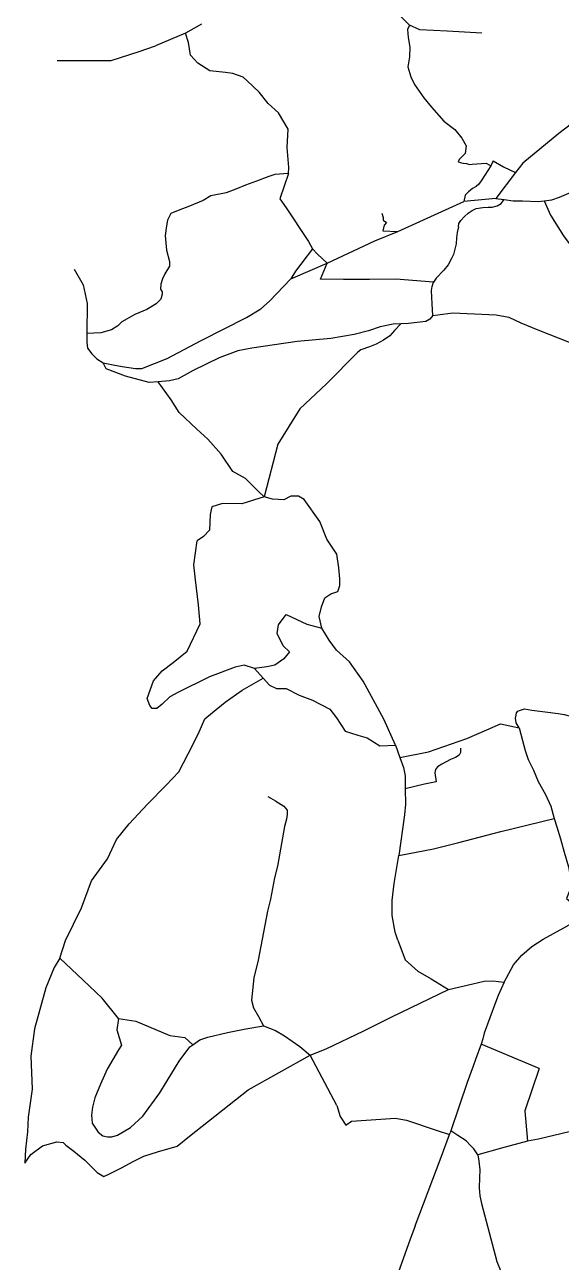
# Model space of a CAD drawing. Header units: inches. Extents: x 2740922 to 2751091, y 1249500 to 1259683.
# Drawn here: x 2741055 to 2741641, y 1253606 to 1254958 of the extents above; entities that cross this region are included whole.
import ezdxf

# ---------------------------------------------------------------- set-up
doc = ezdxf.new("R2010")
doc.units = ezdxf.units.IN
doc.header["$MEASUREMENT"] = 0

msp = doc.modelspace()

# ---------------------------------------------------------------- linework, layer by layer
for points in [[(2741352.5, 1254986.4), (2741360.9, 1254995.2), (2741366.2, 1255003.5), (2741372.2, 1255015.2), (2741376.8, 1255020.5), (2741381, 1255023), (2741384.5, 1255023.9), (2741390.4, 1255024.9), (2741395.9, 1255023.6), (2741402, 1255019.7), (2741405.5, 1255014.6), (2741406.9, 1255008.8), (2741411, 1255003.9), (2741416.4, 1254999.9), (2741421.6, 1254995.3), (2741428.4, 1254992.6), (2741444.9, 1254986.5), (2741451.7, 1254981.8), (2741457.4, 1254975.9), (2741466, 1254967.4), (2741475.4, 1254958)], [(2741247.9, 1254959), (2741230.6, 1254949.2)], [(2741475.4, 1254958), (2741473.2, 1254953.4), (2741473.8, 1254944.4), (2741475.6, 1254933.9), (2741475.3, 1254923.5), (2741473.4, 1254912.5), (2741476.8, 1254901.4), (2741480.7, 1254893), (2741490.8, 1254878.7), (2741499.4, 1254868.3), (2741512.8, 1254853), (2741525, 1254844.1), (2741532.4, 1254834.6), (2741537.1, 1254826.3), (2741536.1, 1254817.8), (2741529.6, 1254811.1), (2741528.5, 1254808.7), (2741533.7, 1254807.1), (2741537.7, 1254806.7), (2741541, 1254805.7), (2741543.6, 1254806.1), (2741559, 1254807.2), (2741564.3, 1254804.4)], [(2741554.5, 1254949.1), (2741516.6, 1254951.3), (2741486.7, 1254952.9), (2741475.4, 1254958)], [(2741230.6, 1254949.2), (2741197.8, 1254935.6)], [(2741343.2, 1254796), (2741343.3, 1254802.6), (2741341.5, 1254824.5), (2741342.9, 1254844.5), (2741332.1, 1254862.3), (2741320.8, 1254872.6), (2741311, 1254884.9), (2741297.9, 1254897.3), (2741293.7, 1254901.3), (2741282.2, 1254905.2), (2741274.2, 1254906.4), (2741257.3, 1254908.1), (2741244.1, 1254916.4), (2741236.1, 1254925.3), (2741233.9, 1254938.9), (2741230.6, 1254949.2)], [(2741090.5, 1254919.5), (2741149.5, 1254919.5), (2741180, 1254929.3), (2741197.8, 1254935.6)], [(2741666, 1254860.8), (2741638.3, 1254839.7), (2741599.1, 1254807.3), (2741591, 1254796.9)], [(2741564.3, 1254804.4), (2741554.4, 1254789), (2741550.9, 1254784.1), (2741548.3, 1254781.6), (2741544.1, 1254779.7), (2741539.7, 1254776), (2741536.3, 1254772.1), (2741534.8, 1254765.4)], [(2741566.8, 1254809.8), (2741564.3, 1254804.4)], [(2741566.8, 1254809.8), (2741578, 1254803.1), (2741591, 1254796.9)], [(2741622.4, 1254766.2), (2741630.9, 1254767.1), (2741639.1, 1254769.9), (2741657.2, 1254777.8), (2741675.7, 1254789.9), (2741711.8, 1254813.7)], [(2741343.2, 1254796), (2741328, 1254794.8), (2741321.6, 1254792.6), (2741308.3, 1254787.5), (2741296, 1254783.1), (2741285.6, 1254778.8), (2741275, 1254774.7), (2741258.4, 1254771.7), (2741249.9, 1254766.5), (2741235, 1254760.4), (2741222.5, 1254755.5), (2741214.4, 1254752.1), (2741210.9, 1254745), (2741209.8, 1254738.7), (2741208.3, 1254728.1), (2741209.9, 1254712.2), (2741213.1, 1254699.7), (2741212.9, 1254694.8), (2741207.8, 1254686.4), (2741205.5, 1254681), (2741203.5, 1254675.1), (2741203.4, 1254669.5), (2741204.9, 1254666.7), (2741205.1, 1254664), (2741203.5, 1254658.7), (2741198.6, 1254653.5), (2741188.2, 1254647.4), (2741175.3, 1254642), (2741161.1, 1254633.7), (2741156.6, 1254629.3), (2741149.6, 1254625), (2741138.1, 1254621.9), (2741122.7, 1254621.2)], [(2741343.2, 1254796), (2741333.6, 1254768.3), (2741340.5, 1254758.3), (2741363.6, 1254723.8), (2741365, 1254721.5)], [(2741591, 1254796.9), (2741569.8, 1254768.6)], [(2741462.5, 1254732.7), (2741534.8, 1254765.4)], [(2741528.7, 1254737.6), (2741529.3, 1254741.4), (2741531.4, 1254744.6), (2741535.5, 1254748.8), (2741539.5, 1254752.7), (2741543.6, 1254755.6), (2741548.3, 1254757.7), (2741555.3, 1254758.6), (2741561.1, 1254759.1), (2741565.7, 1254759), (2741571, 1254760.7), (2741575.6, 1254763.3), (2741578.7, 1254767.6)], [(2741569.8, 1254768.6), (2741534.8, 1254765.4)], [(2741569.8, 1254768.6), (2741578.7, 1254767.6)], [(2741578.7, 1254767.6), (2741588.5, 1254766.2), (2741598.8, 1254766.2), (2741616, 1254765.5), (2741622.4, 1254766.2)], [(2741622.4, 1254766.2), (2741629.5, 1254750.4), (2741643.6, 1254727.8), (2741649.7, 1254719.4), (2741653.1, 1254718.9)], [(2741445, 1254752.4), (2741446.7, 1254748), (2741446.5, 1254744.8), (2741450, 1254742.3), (2741447.7, 1254739.5), (2741446.3, 1254733.4), (2741462.5, 1254732.7)], [(2741528.7, 1254737.6), (2741527.4, 1254731.4), (2741526.8, 1254725.5), (2741526.3, 1254719), (2741525.3, 1254714.7), (2741523.4, 1254707.4), (2741521.3, 1254703.2), (2741517.6, 1254696.2), (2741512.7, 1254690.4), (2741504.4, 1254681.4), (2741501.5, 1254677.3)], [(2741365, 1254721.5), (2741369.3, 1254713.6)], [(2741385.4, 1254697.9), (2741437.5, 1254722.2), (2741462.5, 1254732.7)], [(2741369.3, 1254713.6), (2741350.9, 1254689.2), (2741345.8, 1254681)], [(2741369.3, 1254713.6), (2741374.8, 1254707.6), (2741385.4, 1254697.9)], [(2741345.8, 1254681), (2741385.4, 1254697.9)], [(2741501.5, 1254677.3), (2741460.2, 1254680.6), (2741431.7, 1254680), (2741403.1, 1254680), (2741378.1, 1254680.4), (2741385.4, 1254697.9)], [(2741108.8, 1254691.4), (2741118.6, 1254674.1), (2741123.1, 1254653.9), (2741122.7, 1254621.2)], [(2741140.7, 1254589.1), (2741151.6, 1254586.9), (2741161.2, 1254585.2), (2741175.9, 1254583), (2741182.7, 1254582.9), (2741210.6, 1254593.9), (2741247.6, 1254613.3), (2741297.1, 1254638.4), (2741312.7, 1254648), (2741322.3, 1254656.3), (2741345.8, 1254681)], [(2741500.8, 1254640.9), (2741500.2, 1254653.4), (2741499.4, 1254667.9), (2741499.9, 1254672.4), (2741501.5, 1254677.3)], [(2741500.8, 1254640.9), (2741497.7, 1254636.9), (2741493.1, 1254634.3), (2741474.1, 1254631.9), (2741465.8, 1254631.5)], [(2741500.8, 1254640.9), (2741522.7, 1254643.5), (2741569.9, 1254641.5), (2741583.7, 1254639), (2741597, 1254632.7), (2741615.7, 1254625), (2741672, 1254603), (2741675.3, 1254601.3)], [(2741465.8, 1254631.5), (2741457.3, 1254631.1), (2741443.4, 1254628.2), (2741430.5, 1254624), (2741414.7, 1254620), (2741389.3, 1254615.8), (2741352.6, 1254612.4), (2741303.2, 1254605.2), (2741287.6, 1254602.3), (2741267.2, 1254594.6), (2741239.1, 1254580.6), (2741222.4, 1254571.7), (2741212.9, 1254569.2), (2741200.7, 1254568.2)], [(2741465.8, 1254631.5), (2741458.8, 1254624.4), (2741453.7, 1254618.6), (2741447, 1254613.8), (2741439, 1254609.4), (2741431.7, 1254606.4), (2741422.3, 1254603.1), (2741418.9, 1254600.8), (2741384.8, 1254566), (2741355.5, 1254538.7), (2741331.3, 1254500.3), (2741316.6, 1254442.6)], [(2741122.7, 1254621.2), (2741122.7, 1254611.5), (2741123.5, 1254604.9), (2741128.1, 1254599), (2741133.8, 1254593.3), (2741140.7, 1254589.1)], [(2741200.7, 1254568.2), (2741190.9, 1254567.4), (2741165, 1254574.4), (2741143.7, 1254582.6), (2741140.7, 1254589.1)], [(2741316.6, 1254442.6), (2741310, 1254448.9), (2741296.1, 1254462.8), (2741282.3, 1254470.2), (2741269.5, 1254489.3), (2741254.9, 1254505.7), (2741243, 1254516.4), (2741223.7, 1254534.7), (2741215, 1254548.7), (2741200.7, 1254568.2)], [(2741316.6, 1254442.6), (2741292.2, 1254435.1), (2741270.8, 1254435.4), (2741259.4, 1254431.6), (2741257.5, 1254423.3), (2741256.6, 1254406.3), (2741250.1, 1254399.4), (2741243.3, 1254394.6)], [(2741379.7, 1254299.2), (2741376.5, 1254311.7), (2741379.1, 1254322.4), (2741382.7, 1254332.4), (2741389.4, 1254336.5), (2741397, 1254339), (2741399.3, 1254345.8), (2741399.1, 1254352.9), (2741398.1, 1254365.1), (2741395.9, 1254379.9), (2741385.1, 1254396.4), (2741377.5, 1254415.6), (2741360.1, 1254439.8), (2741354.2, 1254443.5), (2741345.8, 1254443.3), (2741338.1, 1254439.2), (2741325.7, 1254440.2), (2741316.6, 1254442.6)], [(2741188.8, 1254222.4), (2741195.7, 1254241.4), (2741204.9, 1254252.3), (2741217, 1254261.4), (2741232.3, 1254273.9), (2741246.5, 1254303.8), (2741244.6, 1254324.4), (2741241.6, 1254351.9), (2741239.6, 1254368.3), (2741243.3, 1254394.6)], [(2741344.2, 1254273.2), (2741337.4, 1254279.7), (2741330.6, 1254293.1), (2741332.3, 1254302.8), (2741340.4, 1254314), (2741363.3, 1254303.6), (2741379.7, 1254299.2)], [(2741460, 1254171.2), (2741447.2, 1254199.7), (2741424.7, 1254241.1), (2741409.7, 1254262.3), (2741395.5, 1254275), (2741387.4, 1254285.8), (2741379.7, 1254299.2)], [(2741344.2, 1254273.2), (2741338.1, 1254265.5), (2741328.1, 1254258.8), (2741319.3, 1254257), (2741305.9, 1254255)], [(2741305.9, 1254255), (2741294.5, 1254258.8), (2741284.9, 1254256.5), (2741256.8, 1254245.8), (2741222.3, 1254228.6), (2741213.4, 1254224.1), (2741204.9, 1254215.9), (2741199.3, 1254211.3), (2741194.3, 1254211.3), (2741191.5, 1254214.7), (2741188.8, 1254222.4)], [(2741315.5, 1254244.3), (2741305.9, 1254255)], [(2741093.4, 1253938.4), (2741099.5, 1253957.6), (2741116.8, 1253993.5), (2741127.8, 1254022.8), (2741145.3, 1254047.1), (2741155.2, 1254068), (2741169, 1254085.2), (2741189.2, 1254106.9), (2741209.5, 1254127.4), (2741223.4, 1254142), (2741233.3, 1254161.6), (2741244.4, 1254183.2), (2741251.8, 1254200.1), (2741260.1, 1254206.8), (2741274, 1254218.1), (2741292.5, 1254231.5), (2741315.5, 1254244.3)], [(2741315.5, 1254244.3), (2741322.2, 1254236.7), (2741330, 1254233), (2741340.4, 1254233.3), (2741354.8, 1254225.9), (2741369.2, 1254220.4), (2741388.2, 1254210.5), (2741395.6, 1254201), (2741405, 1254186.4), (2741418.7, 1254182.2), (2741429.2, 1254179.2), (2741443, 1254170.5), (2741460, 1254171.2)], [(2741595.1, 1254190), (2741591.8, 1254195.6), (2741591.1, 1254200.6), (2741591.7, 1254204.1), (2741592.4, 1254206.4), (2741593.6, 1254208.3), (2741595.6, 1254209.2), (2741601.1, 1254210.8), (2741609, 1254209.6), (2741623.5, 1254207.5), (2741637.8, 1254205.9)], [(2741637.8, 1254205.9), (2741644.3, 1254204.7), (2741659.7, 1254200.9), (2741686, 1254198.3)], [(2741464.7, 1254157.6), (2741496.2, 1254164.1), (2741538.1, 1254178.4), (2741559.9, 1254188), (2741574.8, 1254194.4), (2741595.1, 1254190)], [(2741595.1, 1254190), (2741598.9, 1254176.2), (2741601.7, 1254165.4), (2741605.1, 1254155.6)], [(2741460, 1254171.2), (2741464.7, 1254157.6)], [(2741531.2, 1254168), (2741530.9, 1254163.3), (2741529.6, 1254160.3), (2741525.5, 1254157.9), (2741520.1, 1254155.6), (2741510.5, 1254150.3), (2741506, 1254147.6), (2741503.6, 1254144.5), (2741502.9, 1254140.9), (2741504.3, 1254131.2)], [(2741464.7, 1254157.6), (2741468.9, 1254147), (2741470.7, 1254137.6), (2741470.7, 1254123.5)], [(2741605.1, 1254155.6), (2741610.8, 1254144), (2741615.9, 1254131.4), (2741624, 1254117.4), (2741629.7, 1254104.7), (2741633.4, 1254091.1)], [(2741504.3, 1254131.2), (2741491.7, 1254128.5), (2741470.7, 1254123.5)], [(2741329.2, 1254109.9), (2741324.2, 1254113.1), (2741320.8, 1254114.8)], [(2741470.7, 1254123.5), (2741471.1, 1254106.8), (2741469.8, 1254095.2), (2741463.6, 1254050.8)], [(2741329.2, 1254109.9), (2741337.9, 1254104.7), (2741341.5, 1254100.3), (2741341.7, 1254095.3), (2741340.9, 1254090.4), (2741338.7, 1254082.2), (2741330.9, 1254039.1)], [(2741463.6, 1254050.8), (2741501.7, 1254057.9), (2741529.3, 1254065), (2741575.1, 1254076.9), (2741633.4, 1254091.1)], [(2741633.4, 1254091.1), (2741636.4, 1254082.1), (2741640.3, 1254069), (2741644.2, 1254054.3), (2741649.1, 1254038.1), (2741651.1, 1254025.9), (2741652.5, 1254017.2), (2741648.9, 1254009), (2741646.8, 1254003.5), (2741651.4, 1254000.2), (2741657.8, 1253995.1), (2741669.1, 1253985.1)], [(2741462.7, 1253958.2), (2741459.7, 1253967), (2741456.2, 1253985.2), (2741456.2, 1254001.4), (2741458.4, 1254020.2), (2741463.6, 1254050.8)], [(2741330.9, 1254039.1), (2741327.8, 1254026.3), (2741323.5, 1254002.9), (2741320.2, 1253989.7), (2741309.9, 1253936.1), (2741305.3, 1253917.1), (2741302.7, 1253892.4), (2741304.8, 1253884.3), (2741310.2, 1253874.7), (2741315.7, 1253864.5)], [(2741578.8, 1253912.1), (2741589.1, 1253931), (2741598.1, 1253941.9), (2741609, 1253951.1), (2741621.4, 1253959.3), (2741643.9, 1253971.7), (2741661.6, 1253981.3), (2741669.1, 1253985.1)], [(2741462.7, 1253958.2), (2741470.7, 1253936.6)], [(2741093.4, 1253938.4), (2741087.2, 1253928.2), (2741078.1, 1253906), (2741065.5, 1253861.2), (2741061.6, 1253831.3), (2741062.9, 1253795.2), (2741058.8, 1253764.7), (2741058, 1253748.7), (2741055.9, 1253729.9), (2741054.9, 1253714.5)], [(2741157.5, 1253872.5), (2741139.4, 1253894.7), (2741118.8, 1253914.6), (2741093.4, 1253938.4)], [(2741470.7, 1253936.6), (2741484.4, 1253924.4), (2741498.9, 1253916), (2741517.9, 1253904.3)], [(2741517.9, 1253904.3), (2741544.5, 1253910.6), (2741556.8, 1253913.2), (2741566.5, 1253913.8), (2741578.8, 1253912.1)], [(2741578.8, 1253912.1), (2741572.3, 1253897.6), (2741569.2, 1253890.1), (2741556.9, 1253856.4), (2741555.4, 1253850.4), (2741553.6, 1253844.6)], [(2741425.5, 1253859.1), (2741456, 1253874.4), (2741517.9, 1253904.3)], [(2741157.5, 1253872.5), (2741155.7, 1253860), (2741160.8, 1253843.5), (2741157.4, 1253838.2), (2741145, 1253817.2), (2741137.6, 1253800.9), (2741131.5, 1253785.9), (2741129.1, 1253775.5), (2741127.8, 1253766.8), (2741128.7, 1253758), (2741135, 1253748.4), (2741140.1, 1253744.4), (2741145.4, 1253743.4), (2741150, 1253743.2), (2741156.2, 1253745), (2741170.4, 1253753.3), (2741183.8, 1253765.8), (2741202.6, 1253791.4), (2741223.5, 1253826), (2741235.2, 1253841.6), (2741238.4, 1253843.8)], [(2741157.5, 1253872.5), (2741176.3, 1253869.6), (2741213.3, 1253854), (2741230, 1253851.6), (2741238.4, 1253843.8)], [(2741809.5, 1253874.4), (2741788.6, 1253851.8), (2741769.7, 1253833.4), (2741745.2, 1253806.5), (2741738.2, 1253800.7), (2741726.5, 1253796.4), (2741698.4, 1253789.6), (2741678.3, 1253783.2), (2741665, 1253778.6), (2741658.9, 1253776.2), (2741655.8, 1253773.8), (2741654.8, 1253770.6), (2741656, 1253754.4), (2741649.7, 1253748.8), (2741616.1, 1253740.5), (2741604.1, 1253738.5)], [(2741238.4, 1253843.8), (2741246.1, 1253849.3), (2741254.9, 1253852.1), (2741276.5, 1253857.4), (2741296.5, 1253861.4), (2741315.7, 1253864.5)], [(2741315.7, 1253864.5), (2741328.9, 1253859.3), (2741338.9, 1253853.5), (2741355.3, 1253842), (2741366.7, 1253832.4)], [(2741366.7, 1253832.4), (2741384.4, 1253839.5), (2741425.5, 1253859.1)], [(2741553.6, 1253844.6), (2741547.5, 1253827.6), (2741545, 1253820.5), (2741538.2, 1253802.5), (2741520.5, 1253749.8), (2741519.7, 1253747.7)], [(2741616.9, 1253817.9), (2741553.6, 1253844.6)], [(2741221.5, 1253733), (2741235, 1253743.9), (2741299.1, 1253794.5), (2741366.7, 1253832.4)], [(2741395.8, 1253777.6), (2741366.7, 1253832.4)], [(2741616.9, 1253817.9), (2741601.3, 1253771.8), (2741604.1, 1253738.5)], [(2741395.8, 1253777.6), (2741399.4, 1253765.3), (2741405.6, 1253756), (2741411.9, 1253760.3), (2741460, 1253763.5), (2741465.9, 1253762.4), (2741472.2, 1253761.3), (2741505.7, 1253750.2)], [(2741481.6, 1253646), (2741509.8, 1253720.9), (2741519, 1253745.6), (2741519.7, 1253747.7)], [(2741505.7, 1253750.2), (2741519, 1253745.6), (2741519.7, 1253747.7)], [(2741549.9, 1253723.4), (2741545.7, 1253730), (2741542.1, 1253733.8), (2741537.3, 1253738.9), (2741528.3, 1253744.8), (2741520.5, 1253749.8), (2741519.7, 1253747.7)], [(2741054.9, 1253714.5), (2741061.7, 1253724.1), (2741074.4, 1253733.5), (2741089.9, 1253737.7), (2741096.8, 1253737), (2741099.9, 1253734.3), (2741108.5, 1253727.5), (2741120.4, 1253717.8), (2741133.9, 1253704.1), (2741141.2, 1253699.9), (2741148.4, 1253703.1), (2741160.6, 1253709.4), (2741173.3, 1253716.4), (2741185.1, 1253722), (2741199.9, 1253726.9), (2741221.5, 1253733)], [(2741604.1, 1253738.5), (2741575.8, 1253730.9), (2741549.9, 1253723.4)], [(2741549.9, 1253723.4), (2741551.2, 1253716.5), (2741552.2, 1253707.1), (2741551.8, 1253698.6), (2741551.5, 1253687.4), (2741552.2, 1253678.9), (2741554.1, 1253670.5), (2741570.7, 1253607.1), (2741575.6, 1253595.4), (2741586.7, 1253574)], [(2741481.6, 1253646), (2741475.5, 1253630.2)], [(2741475.5, 1253630.2), (2741440.2, 1253531.5)]]:
    msp.add_lwpolyline(points)

doc.saveas('drawing.dxf')
